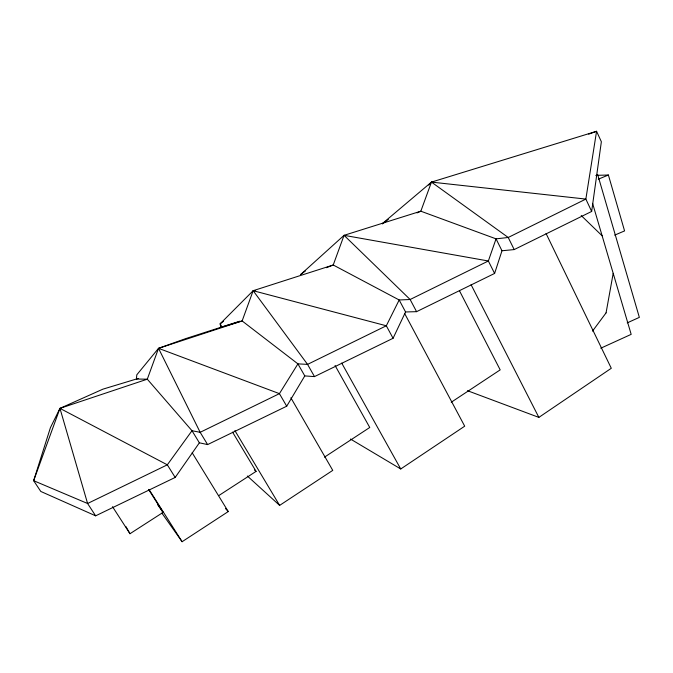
<?xml version="1.0" encoding="UTF-8"?>
<svg xmlns="http://www.w3.org/2000/svg" width="673" height="673" viewBox="0 0 673 673"><rect width="100%" height="100%" fill="white"/><g stroke="black" fill="none" stroke-linecap="round" stroke-linejoin="round"><path stroke-width="1.01" d="M588.698 134.179L596.572 131.285L585.855 199.082L508.216 237.476L496.051 238.856L488.354 260.989L410.135 299.502L399.173 299.981L333.228 264.994L253.157 290.702L220.13 323.822L220.862 327.28L242.129 320.945L297.92 363.874L304.785 375.913L314.493 376.602L393.066 338.283L405.558 311.961L416.579 311.666L494.613 273.431L501.982 250.768L514.197 249.574L591.66 211.448L601.359 141.742L596.572 131.285L431.46 182.097L382.281 223.68M606.062 312.903L613.187 273.373M501.982 250.768L496.051 238.856L420.827 211.196L344.063 235.331L333.228 264.994L326.481 267.694M239.689 321.214L185.655 338.637L158.534 348.328L136.796 374.819L136.409 379.034L147.294 379.185L191.99 430.72L199.368 442.809L207.621 444.584L286.706 406.214L304.785 375.913M138.402 378.428L102.927 389.154L59.956 408.368L50.425 427.666L33.65 480.69L40.792 491.45L95.633 515.821L175.182 477.443L199.368 442.809M592.501 331.124L606.053 312.895M428.667 185.092L431.46 182.097L585.855 199.082L591.66 211.448M494.613 273.431L488.354 260.989L344.063 235.331L300.587 274.592L305.559 270.84M382.483 223.848L388.321 219.39M223.495 321.307L220.13 323.822L222.14 327.263M467.499 390.702L538.863 417.395L611.286 368.274L546.055 233.472M350.473 439.04L400.738 468.972L464.698 426.186L404.641 313.492M451.247 402.235L500.182 369.872L459.432 290.702M247.361 476.021L279.632 505.398L332.756 470.377L290.854 397.777M324.487 457.144L369.755 427.481L335.061 365.498M161.907 513.129L182.097 541.715L228.256 511.564L192.167 452.761M218.775 495.589L256.085 471.386L232.58 432.142M112.517 506.693L129.982 533.723L163.093 512.389L148.548 489.397M600.753 348.219L631.173 334.355L592.577 203.347M627.219 322.863L639.35 317.378L597.75 174.812L595.807 175.611M417.033 212.904L420.827 211.196L431.46 182.097L508.216 237.476L514.197 249.574M614.685 235.138L624.569 230.906L608.392 175.03L597.203 175.308M598.339 179.169L608.392 175.03M255.227 290.559L253.157 290.702L242.129 320.945L158.534 348.328L147.294 379.185L59.956 408.368L33.65 480.69L87.591 503.505L95.633 515.821M254.512 470.015L256.085 471.386M581.22 215.545L602.091 235.76M344.063 235.331L410.135 299.502L416.579 311.666M225.463 508.51L228.256 511.564M157.726 504.843L163.093 512.389M149.154 489.641L182.097 541.715M175.182 477.443L167.325 464.824L59.956 408.368L87.591 503.505L167.325 464.824L191.99 430.72L200.159 432.31L279.421 393.646L297.92 363.874L307.561 364.379L386.319 325.782L399.173 299.981L405.558 311.961M207.621 444.584L200.159 432.31L158.534 348.328L279.421 393.646L286.706 406.214M234.902 430.611L279.632 505.398M125.876 526.522L129.982 533.723M314.493 376.602L307.561 364.379L253.157 290.702L386.319 325.782L393.066 338.283M341.707 363.084L400.738 468.972M471.083 284.696L538.863 417.395"/></g></svg>
